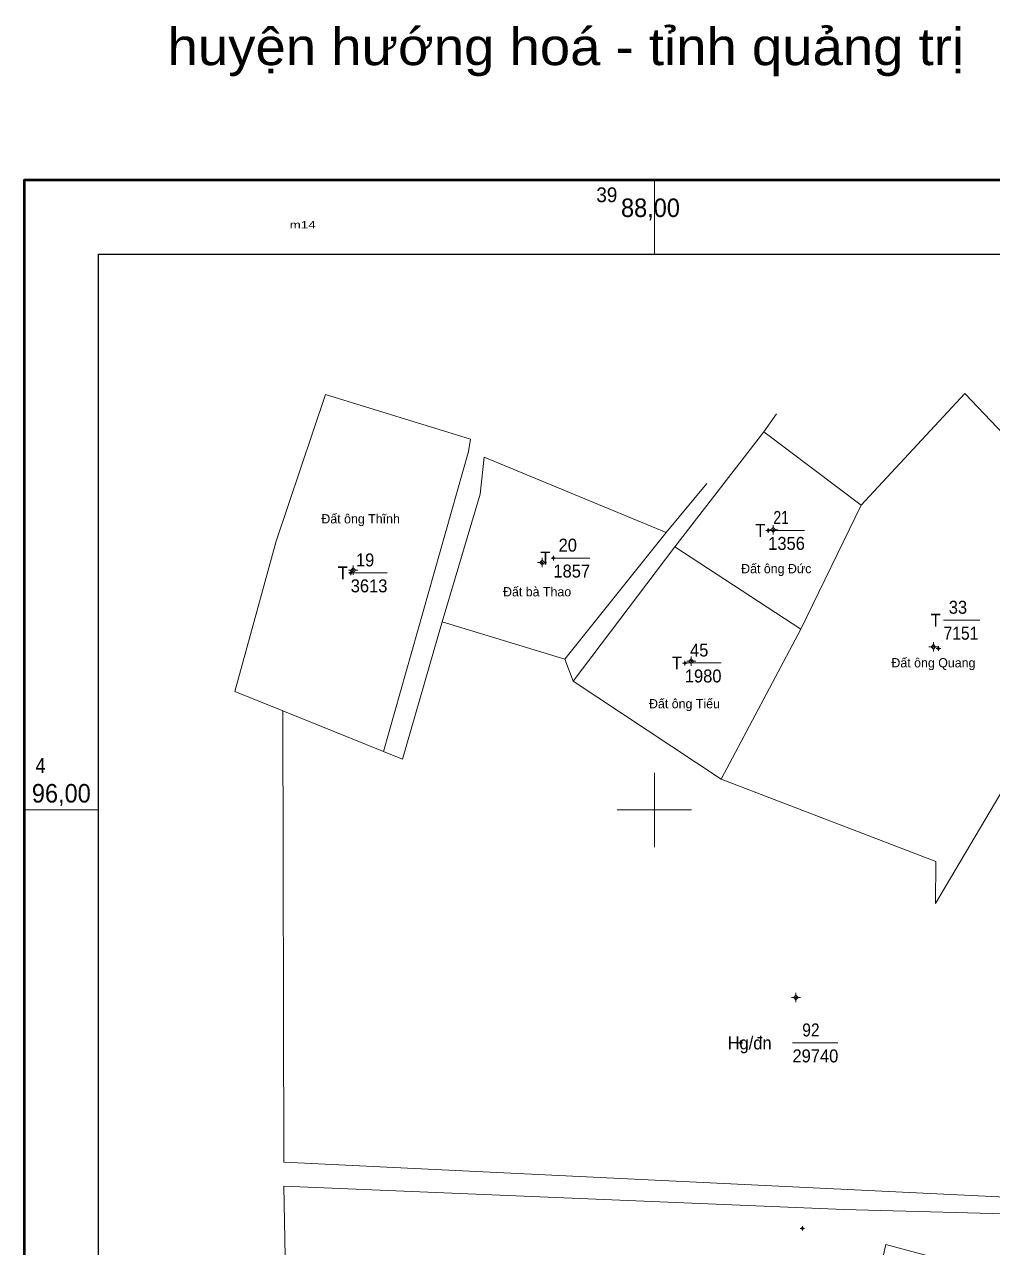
# Model space of a CAD drawing. Header units: metres. Extents: x 398630 to 399770, y 48498 to 49842.
# Drawn here: x 398630 to 398891.3, y 49481.9 to 49812 of the extents above; entities that cross this region are included whole.
import ezdxf
from ezdxf.enums import TextEntityAlignment as Align

# ---------------------------------------------------------------- set-up
doc = ezdxf.new("R2010")
doc.units = ezdxf.units.M
doc.header["$LTSCALE"] = 1.4
for name, color, linetype, lineweight in [('11', 7, 'Continuous', 13), ('15', 7, 'Continuous', 13), ('22', 7, 'Continuous', 13), ('51', 7, 'Continuous', 13), ('63', 7, 'Continuous', 13)]:
    doc.layers.add(name, color=color, linetype=linetype, lineweight=lineweight)
doc.layers.add('2', color=7, linetype='Continuous')

msp = doc.modelspace()

# ---------------------------------------------------------------- hatches: boundary and pattern name
at = {"layer": '11'}
for points in [[(398832.234, 49675.563, 1), (398831.934, 49675.563, 1)], [(398832.234, 49675.563, 1), (398831.934, 49675.563, 1)], [(398718.843, 49664.725, 1), (398718.543, 49664.725, 1)], [(398718.843, 49664.725, 1), (398718.543, 49664.725, 1)], [(398769.83, 49666.757, 1), (398769.53, 49666.757, 1)], [(398769.83, 49666.757, 1), (398769.53, 49666.757, 1)], [(398875.447, 49644.05, 1), (398875.147, 49644.05, 1)], [(398875.447, 49644.05, 1), (398875.147, 49644.05, 1)], [(398810.116, 49640.178, 1), (398809.816, 49640.178, 1)], [(398810.116, 49640.178, 1), (398809.816, 49640.178, 1)], [(398838.372, 49549.363, 1), (398838.072, 49549.363, 1)], [(398838.372, 49549.363, 1), (398838.072, 49549.363, 1)]]:
    msp.add_hatch(color=256, dxfattribs=at).paths.add_polyline_path(points)
at = {"layer": '51'}
for points in [[(398830.805, 49675.43, 1), (398830.655, 49675.43, 1)], [(398830.805, 49675.43, 1), (398830.655, 49675.43, 1)], [(398830.805, 49675.43, 1), (398830.655, 49675.43, 1)], [(398830.805, 49675.43, 1), (398830.655, 49675.43, 1)], [(398772.825, 49667.95, 1), (398772.675, 49667.95, 1)], [(398772.825, 49667.95, 1), (398772.675, 49667.95, 1)], [(398772.825, 49667.95, 1), (398772.675, 49667.95, 1)], [(398772.825, 49667.95, 1), (398772.675, 49667.95, 1)], [(398718.135, 49663.96, 1), (398717.985, 49663.96, 1)], [(398718.135, 49663.96, 1), (398717.985, 49663.96, 1)], [(398718.135, 49663.96, 1), (398717.985, 49663.96, 1)], [(398718.135, 49663.96, 1), (398717.985, 49663.96, 1)], [(398876.755, 49643.54, 1), (398876.605, 49643.54, 1)], [(398876.755, 49643.54, 1), (398876.605, 49643.54, 1)], [(398876.755, 49643.54, 1), (398876.605, 49643.54, 1)], [(398876.755, 49643.54, 1), (398876.605, 49643.54, 1)], [(398808.305, 49639.65, 1), (398808.155, 49639.65, 1)], [(398808.305, 49639.65, 1), (398808.155, 49639.65, 1)], [(398808.305, 49639.65, 1), (398808.155, 49639.65, 1)], [(398808.305, 49639.65, 1), (398808.155, 49639.65, 1)], [(398823.355, 49537.13, 1), (398823.205, 49537.13, 1)], [(398823.355, 49537.13, 1), (398823.205, 49537.13, 1)], [(398823.355, 49537.13, 1), (398823.205, 49537.13, 1)], [(398823.355, 49537.13, 1), (398823.205, 49537.13, 1)], [(398840.015, 49487.1, 1), (398839.865, 49487.1, 1)], [(398840.015, 49487.1, 1), (398839.865, 49487.1, 1)], [(398840.015, 49487.1, 1), (398839.865, 49487.1, 1)], [(398840.015, 49487.1, 1), (398839.865, 49487.1, 1)]]:
    msp.add_hatch(color=256, dxfattribs=at).paths.add_polyline_path(points)

# ---------------------------------------------------------------- linework, layer by layer
at = {"layer": '11'}
for p, q in [((398831.46, 49675.56), (398830.83, 49675.56)), ((398831.46, 49675.56), (398830.83, 49675.56)), ((398832.08, 49676.81), (398832.08, 49676.19)), ((398832.08, 49676.81), (398832.08, 49676.19)), ((398832.08, 49674.94), (398832.08, 49674.31)), ((398832.08, 49674.94), (398832.08, 49674.31)), ((398833.33, 49675.56), (398832.71, 49675.56)), ((398833.33, 49675.56), (398832.71, 49675.56)), ((398769.68, 49668.01), (398769.68, 49667.38)), ((398769.68, 49668.01), (398769.68, 49667.38)), ((398718.07, 49664.72), (398717.44, 49664.72)), ((398718.07, 49664.72), (398717.44, 49664.72)), ((398718.69, 49665.97), (398718.69, 49665.35)), ((398718.69, 49665.97), (398718.69, 49665.35)), ((398719.94, 49664.72), (398719.32, 49664.72)), ((398719.94, 49664.72), (398719.32, 49664.72)), ((398769.06, 49666.76), (398768.43, 49666.76)), ((398769.06, 49666.76), (398768.43, 49666.76)), ((398769.68, 49666.13), (398769.68, 49665.51)), ((398769.68, 49666.13), (398769.68, 49665.51)), ((398770.93, 49666.76), (398770.31, 49666.76)), ((398770.93, 49666.76), (398770.31, 49666.76)), ((398718.69, 49664.1), (398718.69, 49663.47)), ((398718.69, 49664.1), (398718.69, 49663.47)), ((398875.3, 49645.3), (398875.3, 49644.68)), ((398875.3, 49645.3), (398875.3, 49644.68)), ((398809.97, 49641.43), (398809.97, 49640.8)), ((398809.97, 49641.43), (398809.97, 49640.8)), ((398874.67, 49644.05), (398874.05, 49644.05)), ((398874.67, 49644.05), (398874.05, 49644.05)), ((398875.3, 49643.43), (398875.3, 49642.8)), ((398875.3, 49643.43), (398875.3, 49642.8)), ((398876.55, 49644.05), (398875.92, 49644.05)), ((398876.55, 49644.05), (398875.92, 49644.05)), ((398809.34, 49640.18), (398808.72, 49640.18)), ((398809.34, 49640.18), (398808.72, 49640.18)), ((398809.97, 49639.55), (398809.97, 49638.93)), ((398809.97, 49639.55), (398809.97, 49638.93)), ((398811.22, 49640.18), (398810.59, 49640.18)), ((398811.22, 49640.18), (398810.59, 49640.18)), ((398837.6, 49549.36), (398836.97, 49549.36)), ((398837.6, 49549.36), (398836.97, 49549.36)), ((398838.22, 49550.61), (398838.22, 49549.99)), ((398838.22, 49550.61), (398838.22, 49549.99)), ((398839.47, 49549.36), (398838.85, 49549.36)), ((398839.47, 49549.36), (398838.85, 49549.36)), ((398838.22, 49548.74), (398838.22, 49548.11)), ((398838.22, 49548.74), (398838.22, 49548.11))]:
    msp.add_line(p, q, dxfattribs=at)
for points in [[(398832.08, 49676.19), (398831.46, 49675.56), (398832.08, 49674.94), (398832.71, 49675.56)], [(398832.08, 49676.19), (398831.46, 49675.56), (398832.08, 49674.94), (398832.71, 49675.56)], [(398718.69, 49665.35), (398718.07, 49664.72), (398718.69, 49664.1), (398719.32, 49664.72)], [(398718.69, 49665.35), (398718.07, 49664.72), (398718.69, 49664.1), (398719.32, 49664.72)], [(398769.68, 49667.38), (398769.06, 49666.76), (398769.68, 49666.13), (398770.31, 49666.76)], [(398769.68, 49667.38), (398769.06, 49666.76), (398769.68, 49666.13), (398770.31, 49666.76)], [(398875.3, 49644.68), (398874.67, 49644.05), (398875.3, 49643.43), (398875.92, 49644.05)], [(398875.3, 49644.68), (398874.67, 49644.05), (398875.3, 49643.43), (398875.92, 49644.05)], [(398809.97, 49640.8), (398809.34, 49640.18), (398809.97, 49639.55), (398810.59, 49640.18)], [(398809.97, 49640.8), (398809.34, 49640.18), (398809.97, 49639.55), (398810.59, 49640.18)], [(398838.22, 49549.99), (398837.6, 49549.36), (398838.22, 49548.74), (398838.85, 49549.36)], [(398838.22, 49549.99), (398837.6, 49549.36), (398838.22, 49548.74), (398838.85, 49549.36)]]:
    msp.add_lwpolyline(points, close=True, dxfattribs=at)
for centre in [(398832.084, 49675.563), (398832.084, 49675.563), (398718.693, 49664.725), (398718.693, 49664.725), (398769.68, 49666.757), (398769.68, 49666.757), (398875.297, 49644.05), (398875.297, 49644.05), (398809.966, 49640.178), (398809.966, 49640.178), (398838.222, 49549.363), (398838.222, 49549.363)]:
    msp.add_circle(centre, 0.15, dxfattribs=at)
at = {"layer": '15'}
for p, q in [((398830.73, 49675.43), (398840.53, 49675.43)), ((398772.76, 49667.96), (398782.56, 49667.96)), ((398718.06, 49663.97), (398727.86, 49663.97)), ((398878.06, 49651.19), (398887.86, 49651.19)), ((398808.23, 49639.66), (398818.03, 49639.66)), ((398837.28, 49537.13), (398849.53, 49537.13))]:
    msp.add_line(p, q, dxfattribs=at)
at = {"layer": '22'}
for p, q in [((398829.55, 49702.04), (398832.93, 49706.85)), ((398855.85, 49682.24), (398829.55, 49702.04)), ((398839.52, 49648.82), (398805.5, 49670.98)), ((398742.75, 49650.75), (398775.85, 49640.68)), ((398775.85, 49640.68), (398778.1, 49634.73)), ((398699.74, 49626.72), (398726.89, 49615.79))]:
    msp.add_line(p, q, dxfattribs=at)
at = {"layer": '22', "lineweight": 25}
msp.add_lwpolyline([(399750, 49416.86), (399750, 48650), (398650, 48650), (398650, 49750), (399750, 49750), (399750, 49424.63)], dxfattribs=at)
at = {"layer": '22'}
for points in [[(398726.89, 49615.79), (398749.83, 49696.75), (398750.34, 49700.05), (398711.27, 49712.15), (398697.92, 49672.52), (398686.82, 49631.92), (398699.74, 49626.72)], [(398929.18, 49664.65), (398883.8, 49712.34), (398855.85, 49682.24)], [(398829.55, 49702.04), (398805.5, 49670.98), (398778.1, 49634.73), (398817.99, 49608.33)], [(398803.22, 49674.88), (398754.09, 49695.23), (398752.95, 49685.24), (398742.75, 49650.75)], [(398814.17, 49688.05), (398803.22, 49674.88), (398775.85, 49640.68)], [(398817.99, 49608.33), (398839.52, 49648.82), (398855.85, 49682.24)], [(398817.99, 49608.33), (398875.97, 49586.05), (398875.85, 49574.76), (398894.68, 49606.51), (398929.18, 49664.65)], [(398726.89, 49615.79), (398732.04, 49613.72), (398742.75, 49650.75)], [(399049.71, 49484.62), (399016.45, 49484.11), (398996.69, 49486.6), (398972.78, 49491.73), (398700, 49504.92), (398699.74, 49626.72)], [(399015.87, 49481.58), (398996.66, 49483.4), (398971.34, 49488.93), (398851.1, 49492.2), (398700, 49498.51), (398701.22, 49431.66)], [(398907.21, 49470.67), (398862.47, 49482.73), (398858.03, 49463.49)]]:
    msp.add_lwpolyline(points, dxfattribs=at)
at = {"layer": '51'}
for p, q in [((398830.42, 49675.43), (398830.1, 49675.43)), ((398830.42, 49675.43), (398830.1, 49675.43)), ((398830.42, 49675.43), (398830.1, 49675.43)), ((398830.42, 49675.43), (398830.1, 49675.43)), ((398830.73, 49676.06), (398830.73, 49675.74)), ((398830.73, 49676.06), (398830.73, 49675.74)), ((398830.73, 49676.06), (398830.73, 49675.74)), ((398830.73, 49676.06), (398830.73, 49675.74)), ((398830.73, 49675.12), (398830.73, 49674.8)), ((398830.73, 49675.12), (398830.73, 49674.8)), ((398830.73, 49675.12), (398830.73, 49674.8)), ((398830.73, 49675.12), (398830.73, 49674.8)), ((398831.36, 49675.43), (398831.04, 49675.43)), ((398831.36, 49675.43), (398831.04, 49675.43)), ((398831.36, 49675.43), (398831.04, 49675.43)), ((398831.36, 49675.43), (398831.04, 49675.43)), ((398772.44, 49667.95), (398772.12, 49667.95)), ((398772.44, 49667.95), (398772.12, 49667.95)), ((398772.44, 49667.95), (398772.12, 49667.95)), ((398772.44, 49667.95), (398772.12, 49667.95)), ((398772.75, 49668.58), (398772.75, 49668.26)), ((398772.75, 49668.58), (398772.75, 49668.26)), ((398772.75, 49668.58), (398772.75, 49668.26)), ((398772.75, 49668.58), (398772.75, 49668.26)), ((398772.75, 49667.64), (398772.75, 49667.32)), ((398772.75, 49667.64), (398772.75, 49667.32)), ((398772.75, 49667.64), (398772.75, 49667.32)), ((398772.75, 49667.64), (398772.75, 49667.32)), ((398773.38, 49667.95), (398773.06, 49667.95)), ((398773.38, 49667.95), (398773.06, 49667.95)), ((398773.38, 49667.95), (398773.06, 49667.95)), ((398773.38, 49667.95), (398773.06, 49667.95)), ((398718.06, 49664.58), (398718.06, 49664.27)), ((398718.06, 49664.58), (398718.06, 49664.27)), ((398718.06, 49664.58), (398718.06, 49664.27)), ((398718.06, 49664.58), (398718.06, 49664.27)), ((398717.75, 49663.96), (398717.44, 49663.96)), ((398717.75, 49663.96), (398717.44, 49663.96)), ((398717.75, 49663.96), (398717.44, 49663.96)), ((398717.75, 49663.96), (398717.44, 49663.96)), ((398718.06, 49663.65), (398718.06, 49663.34)), ((398718.06, 49663.65), (398718.06, 49663.34)), ((398718.06, 49663.65), (398718.06, 49663.34)), ((398718.06, 49663.65), (398718.06, 49663.34)), ((398718.68, 49663.96), (398718.37, 49663.96)), ((398718.68, 49663.96), (398718.37, 49663.96)), ((398718.68, 49663.96), (398718.37, 49663.96)), ((398718.68, 49663.96), (398718.37, 49663.96)), ((398876.37, 49643.54), (398876.06, 49643.54)), ((398876.37, 49643.54), (398876.06, 49643.54)), ((398876.37, 49643.54), (398876.06, 49643.54)), ((398876.37, 49643.54), (398876.06, 49643.54)), ((398876.68, 49644.16), (398876.68, 49643.85)), ((398876.68, 49644.16), (398876.68, 49643.85)), ((398876.68, 49644.16), (398876.68, 49643.85)), ((398876.68, 49644.16), (398876.68, 49643.85)), ((398876.68, 49643.23), (398876.68, 49642.92)), ((398876.68, 49643.23), (398876.68, 49642.92)), ((398876.68, 49643.23), (398876.68, 49642.92)), ((398876.68, 49643.23), (398876.68, 49642.92)), ((398877.3, 49643.54), (398876.99, 49643.54)), ((398877.3, 49643.54), (398876.99, 49643.54)), ((398877.3, 49643.54), (398876.99, 49643.54)), ((398877.3, 49643.54), (398876.99, 49643.54)), ((398807.92, 49639.65), (398807.6, 49639.65)), ((398807.92, 49639.65), (398807.6, 49639.65)), ((398807.92, 49639.65), (398807.6, 49639.65)), ((398807.92, 49639.65), (398807.6, 49639.65)), ((398808.23, 49640.28), (398808.23, 49639.96)), ((398808.23, 49640.28), (398808.23, 49639.96)), ((398808.23, 49640.28), (398808.23, 49639.96)), ((398808.23, 49640.28), (398808.23, 49639.96)), ((398808.23, 49639.34), (398808.23, 49639.02)), ((398808.23, 49639.34), (398808.23, 49639.02)), ((398808.23, 49639.34), (398808.23, 49639.02)), ((398808.23, 49639.34), (398808.23, 49639.02)), ((398808.86, 49639.65), (398808.54, 49639.65)), ((398808.86, 49639.65), (398808.54, 49639.65)), ((398808.86, 49639.65), (398808.54, 49639.65)), ((398808.86, 49639.65), (398808.54, 49639.65)), ((398822.97, 49537.13), (398822.66, 49537.13)), ((398822.97, 49537.13), (398822.66, 49537.13)), ((398822.97, 49537.13), (398822.66, 49537.13)), ((398822.97, 49537.13), (398822.66, 49537.13)), ((398823.28, 49537.76), (398823.28, 49537.44)), ((398823.28, 49537.76), (398823.28, 49537.44)), ((398823.28, 49537.76), (398823.28, 49537.44)), ((398823.28, 49537.76), (398823.28, 49537.44)), ((398823.28, 49536.82), (398823.28, 49536.5)), ((398823.28, 49536.82), (398823.28, 49536.5)), ((398823.28, 49536.82), (398823.28, 49536.5)), ((398823.28, 49536.82), (398823.28, 49536.5)), ((398823.9, 49537.13), (398823.59, 49537.13)), ((398823.9, 49537.13), (398823.59, 49537.13)), ((398823.9, 49537.13), (398823.59, 49537.13)), ((398823.9, 49537.13), (398823.59, 49537.13)), ((398839.63, 49487.1), (398839.32, 49487.1)), ((398839.63, 49487.1), (398839.32, 49487.1)), ((398839.63, 49487.1), (398839.32, 49487.1)), ((398839.63, 49487.1), (398839.32, 49487.1)), ((398839.94, 49487.72), (398839.94, 49487.41)), ((398839.94, 49487.72), (398839.94, 49487.41)), ((398839.94, 49487.72), (398839.94, 49487.41)), ((398839.94, 49487.72), (398839.94, 49487.41)), ((398839.94, 49486.79), (398839.94, 49486.48)), ((398839.94, 49486.79), (398839.94, 49486.48)), ((398839.94, 49486.79), (398839.94, 49486.48)), ((398839.94, 49486.79), (398839.94, 49486.48)), ((398840.56, 49487.1), (398840.25, 49487.1)), ((398840.56, 49487.1), (398840.25, 49487.1)), ((398840.56, 49487.1), (398840.25, 49487.1)), ((398840.56, 49487.1), (398840.25, 49487.1))]:
    msp.add_line(p, q, dxfattribs=at)
for points in [[(398830.73, 49675.74), (398830.42, 49675.43), (398830.73, 49675.12), (398831.04, 49675.43)], [(398830.73, 49675.74), (398830.42, 49675.43), (398830.73, 49675.12), (398831.04, 49675.43)], [(398830.73, 49675.74), (398830.42, 49675.43), (398830.73, 49675.12), (398831.04, 49675.43)], [(398830.73, 49675.74), (398830.42, 49675.43), (398830.73, 49675.12), (398831.04, 49675.43)], [(398772.75, 49668.26), (398772.44, 49667.95), (398772.75, 49667.64), (398773.06, 49667.95)], [(398772.75, 49668.26), (398772.44, 49667.95), (398772.75, 49667.64), (398773.06, 49667.95)], [(398772.75, 49668.26), (398772.44, 49667.95), (398772.75, 49667.64), (398773.06, 49667.95)], [(398772.75, 49668.26), (398772.44, 49667.95), (398772.75, 49667.64), (398773.06, 49667.95)], [(398718.06, 49664.27), (398717.75, 49663.96), (398718.06, 49663.65), (398718.37, 49663.96)], [(398718.06, 49664.27), (398717.75, 49663.96), (398718.06, 49663.65), (398718.37, 49663.96)], [(398718.06, 49664.27), (398717.75, 49663.96), (398718.06, 49663.65), (398718.37, 49663.96)], [(398718.06, 49664.27), (398717.75, 49663.96), (398718.06, 49663.65), (398718.37, 49663.96)], [(398876.68, 49643.85), (398876.37, 49643.54), (398876.68, 49643.23), (398876.99, 49643.54)], [(398876.68, 49643.85), (398876.37, 49643.54), (398876.68, 49643.23), (398876.99, 49643.54)], [(398876.68, 49643.85), (398876.37, 49643.54), (398876.68, 49643.23), (398876.99, 49643.54)], [(398876.68, 49643.85), (398876.37, 49643.54), (398876.68, 49643.23), (398876.99, 49643.54)], [(398808.23, 49639.96), (398807.92, 49639.65), (398808.23, 49639.34), (398808.54, 49639.65)], [(398808.23, 49639.96), (398807.92, 49639.65), (398808.23, 49639.34), (398808.54, 49639.65)], [(398808.23, 49639.96), (398807.92, 49639.65), (398808.23, 49639.34), (398808.54, 49639.65)], [(398808.23, 49639.96), (398807.92, 49639.65), (398808.23, 49639.34), (398808.54, 49639.65)], [(398823.28, 49537.44), (398822.97, 49537.13), (398823.28, 49536.82), (398823.59, 49537.13)], [(398823.28, 49537.44), (398822.97, 49537.13), (398823.28, 49536.82), (398823.59, 49537.13)], [(398823.28, 49537.44), (398822.97, 49537.13), (398823.28, 49536.82), (398823.59, 49537.13)], [(398823.28, 49537.44), (398822.97, 49537.13), (398823.28, 49536.82), (398823.59, 49537.13)], [(398839.94, 49487.41), (398839.63, 49487.1), (398839.94, 49486.79), (398840.25, 49487.1)], [(398839.94, 49487.41), (398839.63, 49487.1), (398839.94, 49486.79), (398840.25, 49487.1)], [(398839.94, 49487.41), (398839.63, 49487.1), (398839.94, 49486.79), (398840.25, 49487.1)], [(398839.94, 49487.41), (398839.63, 49487.1), (398839.94, 49486.79), (398840.25, 49487.1)]]:
    msp.add_lwpolyline(points, close=True, dxfattribs=at)
for centre in [(398830.73, 49675.43), (398830.73, 49675.43), (398830.73, 49675.43), (398830.73, 49675.43), (398772.75, 49667.95), (398772.75, 49667.95), (398772.75, 49667.95), (398772.75, 49667.95), (398718.06, 49663.96), (398718.06, 49663.96), (398718.06, 49663.96), (398718.06, 49663.96), (398876.68, 49643.54), (398876.68, 49643.54), (398876.68, 49643.54), (398876.68, 49643.54), (398808.23, 49639.65), (398808.23, 49639.65), (398808.23, 49639.65), (398808.23, 49639.65), (398823.28, 49537.13), (398823.28, 49537.13), (398823.28, 49537.13), (398823.28, 49537.13), (398839.94, 49487.1), (398839.94, 49487.1), (398839.94, 49487.1), (398839.94, 49487.1)]:
    msp.add_circle(centre, 0.075, dxfattribs=at)
at = {"layer": '63'}
for p, q in [((398800, 49750), (398800, 49770)), ((398800, 49590), (398800, 49610)), ((398630, 49600), (398650, 49600)), ((398790, 49600), (398810, 49600))]:
    msp.add_line(p, q, dxfattribs=at)
at = {"layer": '63', "lineweight": 53}
msp.add_lwpolyline([(398630, 48630), (398630, 49770), (399770, 49770), (399770, 48630)], close=True, dxfattribs=at)

# ---------------------------------------------------------------- texts
at = {"layer": '15'}
for s, width, p in [('21', 0.8, (398832.13, 49677.18)), ('T', 0.95, (398827.23, 49673.68)), ('20', 0.95, (398774.16, 49669.71)), ('1356', 0.95, (398830.73, 49670.18)), ('19', 0.95, (398719.46, 49665.72)), ('T', 0.95, (398769.26, 49666.21)), ('T', 0.95, (398714.56, 49662.22)), ('1857', 0.95, (398772.76, 49662.71)), ('3613', 0.95, (398718.06, 49658.72)), ('33', 0.95, (398879.46, 49652.94)), ('T', 0.95, (398874.56, 49649.44)), ('7151', 0.9, (398878.06, 49645.94)), ('45', 0.95, (398809.63, 49641.4)), ('T', 0.95, (398804.73, 49637.9)), ('1980', 0.95, (398808.23, 49634.4)), ('92', 0.9, (398839.91, 49538.88)), ('Hg/đn', 0.95, (398819.78, 49535.38)), ('29740', 0.95, (398837.28, 49531.88))]:
    msp.add_text(s, height=3.5, dxfattribs=dict(at, width=width)).set_placement(p)
at = {"layer": '2'}
for s, p in [('Đất ông Thĩnh', (398720.725, 49677.32)), ('Đất ông Đức', (398832.9, 49663.87)), ('Đất bà Thao', (398768.355, 49657.63)), ('Đất ông Quang', (398875.315, 49638.47)), ('Đất ông Tiếu', (398808.13, 49627.43))]:
    msp.add_text(s, height=2.5, dxfattribs=at).set_placement(p, align=Align.CENTER)
at = {"layer": '63'}
for s, height, width, p in [('huyện hướng hoá - tỉnh quảng trị', 10, 1.1, (398776.1, 49800.98)), ('m14  ', 2, 1.35, (398706.085, 49756.91))]:
    msp.add_text(s, height=height, dxfattribs=dict(at, width=width)).set_placement(p, align=Align.CENTER)
at = {"layer": '63', "width": 0.95}
msp.add_text('39', height=4, dxfattribs=at).set_placement((398790, 49764), align=Align.RIGHT)
at = {"layer": '63'}
for s, height, width, p in [('88,00', 5, 0.95, (398791, 49760)), ('4', 4, 0.9, (398633, 49610)), ('96,00', 5, 0.95, (398632, 49602))]:
    msp.add_text(s, height=height, dxfattribs=dict(at, width=width)).set_placement(p)

doc.saveas('drawing.dxf')
